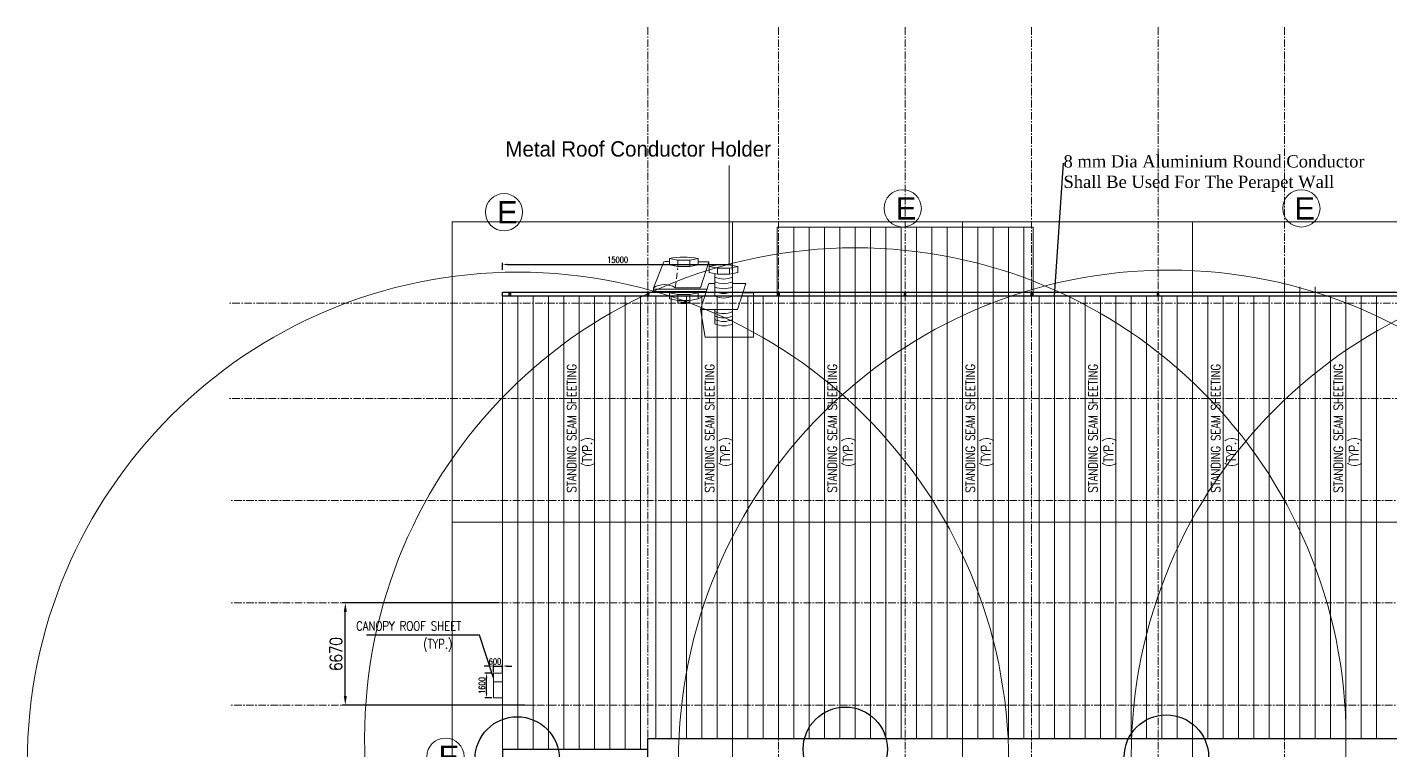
# Model space of a CAD drawing. Header units: millimetres. Extents: x 1007148 to 1143148, y 49250 to 138797.
# Drawn here: x 1007148 to 1096066, y 91610 to 138797 of the extents above; entities that cross this region are included whole.
import ezdxf
from ezdxf import colors
from ezdxf.entities.mleader import LeaderData, LeaderLine
from ezdxf.math import Vec2, Vec3

# ---------------------------------------------------------------- set-up
doc = ezdxf.new("R2010")
doc.units = ezdxf.units.MM
doc.header["$LTSCALE"] = 790
doc.header["$MEASUREMENT"] = 0
doc.header["$PDMODE"] = 3
doc.linetypes.add('CENTER', pattern=[2, 1.25, -0.25, 0.25, -0.25])
doc.linetypes.add('DASHED', pattern=[0.75, 0.5, -0.25])
for name, color, linetype in [('A- Wall', 8, 'Continuous'), ('A-GRIDS', 8, 'CENTER'), ('ha', 5, 'Continuous'), ('PIPE', 4, 'Continuous'), ('text', 6, 'Continuous')]:
    doc.layers.add(name, color=color, linetype=linetype)
for name, color, linetype, lineweight in [('BRICK WALL', 41, 'Continuous', 15), ('CENTER', 8, 'CENTER', 9), ('HATECH', 140, 'Continuous', 9), ('Parapet', 240, 'Continuous', 0)]:
    doc.layers.add(name, color=color, linetype=linetype, lineweight=lineweight)
doc.styles.add('Dim', font='arial.ttf')
doc.styles.add('ROMANS', font='romans.shx')
doc.styles.add('T02', font='SIMPLEX.SHX', dxfattribs={"width": 0.8})
doc.dimstyles.new('DIM-200', dxfattribs={"dimscale": 200, "dimtxt": 2, "dimasz": 1.5, "dimexe": 0.5, "dimexo": 0.5, "dimgap": 0.5, "dimtad": 1, "dimdec": 0, "dimzin": 0, "dimdsep": 46, "dimtxsty": 'T02', "dimcen": 1, "dimclrd": 3, "dimclre": 3, "dimclrt": 2, "dimadec": 0, "dimazin": 0, "dimtfac": 1, "dimtdec": 0, "dimtmove": 2, "dimatfit": 3, "dimfxl": 1, "dimtolj": 1, "dimtzin": 0, "dimlwd": -1, "dimlwe": -1, "dimarcsym": 0})
doc.dimstyles.new('DIM-400', dxfattribs={"dimscale": 400, "dimtxt": 2, "dimasz": 1.5, "dimexe": 0.5, "dimexo": 0.5, "dimgap": 0.5, "dimtad": 1, "dimdec": 0, "dimzin": 0, "dimdsep": 46, "dimtxsty": 'T02', "dimcen": 1, "dimclrd": 3, "dimclre": 3, "dimclrt": 2, "dimadec": 0, "dimazin": 0, "dimtfac": 1, "dimtdec": 0, "dimtmove": 2, "dimatfit": 3, "dimfxl": 1, "dimtolj": 1, "dimtzin": 0, "dimlwd": -1, "dimlwe": -1, "dimarcsym": 0})

# ---------------------------------------------------------------- blocks, each defined once
blk = doc.blocks.new('*D161')
at = {"color": 3, "transparency": 16777216}
for p, q in [((1037948.027601114, 101250.8138611485), (1027688.393713116, 101250.8138611485)), ((1027888.393713116, 95180.81386114852), (1027888.393713116, 100650.8138611485)), ((1039606.009862368, 94580.81386114852), (1027688.393713116, 94580.81386114852))]:
    blk.add_line(p, q, dxfattribs=at)
for points in [[(1027788.393713116, 100650.8138611485), (1027988.393713116, 100650.8138611485), (1027888.393713116, 101250.8138611485)], [(1027788.393713116, 95180.81386114852), (1027988.393713116, 95180.81386114852), (1027888.393713116, 94580.81386114852)]]:
    blk.add_solid(points, dxfattribs=at)
at = {"layer": 'DEFPOINTS', "color": 0, "transparency": 16777216}
for p in [(1027888.393713116, 101250.8138611485), (1038148.027601114, 101250.8138611485), (1039806.009862368, 94580.81386114852)]:
    blk.add_point(p, dxfattribs=at)
at = {"color": 2, "transparency": 16777216, "insert": (1027288.393713116, 97915.81386114823), "char_height": 800, "attachment_point": 5, "rotation": 90, "style": 'T02'}
blk.add_mtext('\\A1;6670', dxfattribs=at)
blk = doc.blocks.new('*D154')
at = {"color": 3, "transparency": 16777216}
for p, q in [((1037248.027601113, 97133.18226086145), (1036948.027601113, 97133.18226086145)), ((1037548.027601113, 96737.07033218662), (1037548.027601113, 97233.18226086145)), ((1037548.027601113, 97133.18226086145), (1038148.027601113, 97133.18226086145)), ((1038148.027601113, 96737.07033218659), (1038148.027601113, 97233.18226086145)), ((1038448.027601113, 97133.18226086145), (1038748.027601113, 97133.18226086145))]:
    blk.add_line(p, q, dxfattribs=at)
for points in [[(1037248.027601113, 97183.18226086145), (1037248.027601113, 97083.18226086145), (1037548.027601113, 97133.18226086145)], [(1038448.027601113, 97183.18226086145), (1038448.027601113, 97083.18226086145), (1038148.027601113, 97133.18226086145)]]:
    blk.add_solid(points, dxfattribs=at)
at = {"layer": 'DEFPOINTS', "color": 0, "transparency": 16777216}
for p in [(1038148.027601113, 97133.18226086145), (1037548.027601113, 96637.07033218662), (1038148.027601113, 96637.07033218659)]:
    blk.add_point(p, dxfattribs=at)
at = {"color": 2, "transparency": 16777216, "insert": (1037648.539614064, 97428.24544223823), "char_height": 400, "attachment_point": 5, "style": 'T02'}
blk.add_mtext('\\A1;600', dxfattribs=at)
blk = doc.blocks.new('*D155')
at = {"color": 3, "transparency": 16777216}
for p, q in [((1037448.027601114, 96660.75912587148), (1036996.839236231, 96660.75912587148)), ((1037096.839236231, 95360.80905626145), (1037096.839236231, 96360.75912587148)), ((1037448.027601114, 95060.80905626145), (1036996.839236231, 95060.80905626145))]:
    blk.add_line(p, q, dxfattribs=at)
for points in [[(1037046.839236231, 96360.75912587148), (1037146.839236231, 96360.75912587148), (1037096.839236231, 96660.75912587148)], [(1037046.839236231, 95360.80905626145), (1037146.839236231, 95360.80905626145), (1037096.839236231, 95060.80905626145)]]:
    blk.add_solid(points, dxfattribs=at)
at = {"layer": 'DEFPOINTS', "color": 0, "transparency": 16777216}
for p in [(1037096.839236231, 96660.75912587148), (1037548.027601114, 96660.75912587148), (1037548.027601114, 95060.80905626145)]:
    blk.add_point(p, dxfattribs=at)
at = {"color": 2, "transparency": 16777216, "insert": (1036796.839236231, 95860.78409106616), "char_height": 400, "attachment_point": 5, "rotation": 90, "style": 'T02'}
blk.add_mtext('\\A1;1600', dxfattribs=at)
blk = doc.blocks.new('*D164')
at = {"color": 3, "transparency": 16777216}
for p, q in [((1038148.027601113, 122979.8138611373), (1038148.027601113, 123428)), ((1038448.027601113, 123328), (1052848.027601113, 123328)), ((1053148.027601113, 122979.8138611373), (1053148.027601113, 123428))]:
    blk.add_line(p, q, dxfattribs=at)
at = {"color": 3, "lineweight": 20, "transparency": 16777216}
for points in [[(1038448.027601113, 123378), (1038448.027601113, 123278), (1038148.027601113, 123328)], [(1052848.027601113, 123378), (1052848.027601113, 123278), (1053148.027601113, 123328)]]:
    blk.add_solid(points, dxfattribs=at)
at = {"layer": 'DEFPOINTS', "color": 0, "lineweight": 20, "transparency": 16777216}
for p in [(1038148.027601113, 122879.8138611373), (1053148.027601113, 123328), (1053148.027601113, 122879.8138611373)]:
    blk.add_point(p, dxfattribs=at)
at = {"color": 2, "lineweight": 20, "transparency": 16777216, "insert": (1045648.027601113, 123628), "char_height": 400, "attachment_point": 5, "style": 'T02'}
blk.add_mtext('\\A1;15000', dxfattribs=at)

msp = doc.modelspace()

# ---------------------------------------------------------------- hatches: boundary and pattern name
at = {"layer": 'A- Wall'}
h = msp.add_hatch(color=1, dxfattribs=at)
h.dxf.hatch_style = 1
edge = h.paths.add_edge_path()
edge.add_arc((1060533.351694027, 91712.88055951522), 322.2403844019232, -1.272221872585407e-14, 360)

# ---------------------------------------------------------------- linework, layer by layer
at = {"color": 0, "lineweight": 20}
for p, q in [((1052916.527601113, 123328), (1052916.527601113, 129787)), ((1049025.736867399, 123705.3653544013), (1049025.736867399, 123311.6668471975)), ((1049025.736867399, 123705.3653544013), (1049567.376470017, 123595.8694778613)), ((1049567.376470017, 123595.8694778613), (1050348.203731832, 123595.8694778613)), ((1049567.376470017, 123595.8694778613), (1049567.376470017, 123202.1709706575)), ((1050348.203731832, 123595.8694778613), (1050891.78992781, 123705.3653544013)), ((1050348.203731832, 123595.8694778613), (1050348.203731832, 123202.1709706575)), ((1050891.78992781, 123705.3653544013), (1050891.78992781, 123311.6668471975)), ((1047985.60361883, 121809.9839704787), (1048655.546161332, 123497.1425245229)), ((1049025.736867399, 123311.6668471975), (1049567.376470017, 123202.1709706575)), ((1049567.376470017, 123202.1709706575), (1050348.203731832, 123202.1709706575)), ((1050348.203731832, 123202.1709706575), (1050891.78992781, 123311.6668471975)), ((1051605.402296532, 123497.1425245229), (1050891.78992781, 123497.1425245229)), ((1051605.402296532, 123497.1425245229), (1051052.998466629, 121809.9839704787)), ((1051052.998466629, 121809.9839704787), (1051605.402296532, 123497.1425245229)), ((1051605.402296532, 123497.1425245229), (1051610.51257358, 123194.6955410339)), ((1051610.51257358, 123194.6955410339), (1051610.51257358, 122800.9970338301)), ((1051610.51257358, 123194.6955410339), (1052152.152176198, 123085.1996644939)), ((1051610.51257358, 122800.9970338301), (1052152.152176198, 122691.5011572901)), ((1051984.7317781, 122725.3462512452), (1051984.7317781, 121260.8138611373)), ((1052152.152176198, 123085.1996644939), (1052932.979438013, 123085.1996644939)), ((1052152.152176198, 123085.1996644939), (1052152.152176198, 122691.5011572901)), ((1052932.979438013, 123085.1996644939), (1053476.565633992, 123194.6955410339)), ((1052932.979438013, 123085.1996644939), (1052932.979438013, 122691.5011572901)), ((1052932.979438013, 122691.5011572901), (1053476.565633992, 122800.9970338301)), ((1053148.027601113, 122734.8188266702), (1053148.027601113, 121260.8138611373)), ((1053476.565633992, 123194.6955410339), (1053476.565633992, 122800.9970338301)), ((1051594.154572838, 122084.0066389647), (1051041.750742935, 120396.8480849205)), ((1051594.154572838, 122084.0066389647), (1051041.750742935, 120396.8480849205)), ((1051984.7317781, 122084.0066389647), (1051594.154572838, 122084.0066389647)), ((1052152.152176198, 122691.5011572901), (1052932.979438013, 122691.5011572901)), ((1054016.914256446, 122084.0066389647), (1053148.027601113, 122084.0066389647)), ((1054016.914256446, 122084.0066389647), (1053464.510426543, 120396.8480849205)), ((1053464.510426543, 120396.8480849205), (1054016.914256446, 122084.0066389647)), ((1047985.60361883, 121809.9839704787), (1047985.60361883, 121563.0964354036)), ((1047985.60361883, 121712.9723536212), (1051472.671763912, 121712.9723536212)), ((1047985.60361883, 121563.0964354036), (1051423.599890356, 121563.0964354036)), ((1047985.60361883, 121563.0964354036), (1049206.403429227, 121563.0964354036)), ((1049025.736867399, 121479.0197007937), (1049206.403429227, 121563.0964354036)), ((1049025.736867399, 121479.0197007937), (1049025.736867399, 121085.3211935899)), ((1049025.736867399, 121479.0197007937), (1049567.376470017, 121369.5238242537)), ((1049025.736867399, 121085.3211935899), (1049567.376470017, 120975.8253170499)), ((1051052.998466629, 121809.9839704787), (1049407.315893705, 121809.9839704787)), ((1049407.315893705, 121809.9839704787), (1051052.998466629, 121809.9839704787)), ((1049567.376470017, 121369.5238242537), (1050348.203731832, 121369.5238242537)), ((1049567.376470017, 121369.5238242537), (1049567.376470017, 120975.8253170499)), ((1049567.376470017, 120975.8253170499), (1050348.203731832, 120975.8253170499)), ((1049567.376470017, 120975.8253170499), (1049567.376470017, 120801.9067344373)), ((1050348.203731832, 121369.5238242537), (1050891.78992781, 121479.0197007937)), ((1050348.203731832, 121369.5238242537), (1050348.203731832, 120975.8253170499)), ((1050348.203731832, 120975.8253170499), (1050891.78992781, 121085.3211935899)), ((1050348.203731832, 120975.8253170499), (1050348.203731832, 120801.9067344373)), ((1050891.78992781, 121479.0197007937), (1050891.78992781, 121563.0964354036)), ((1050891.78992781, 121479.0197007937), (1050891.78992781, 121085.3211935899)), ((1050891.78992781, 121085.3211935899), (1051323.365624914, 121302.0086491652)), ((1051323.365624914, 121302.0086491652), (1051338.115397678, 121302.0086491652)), ((1054514.20424025, 121481.1286489863), (1053819.52195456, 121481.1286489863)), ((1054514.20424025, 118591.0260459086), (1054514.20424025, 121481.1286489863)), ((1051041.750742935, 120396.8480849205), (1053464.510426543, 120396.8480849205)), ((1051041.750742935, 120396.8480849205), (1051353.172092702, 118591.0260459086)), ((1051041.750742935, 120396.8480849205), (1053464.510426543, 120396.8480849205)), ((1051984.7317781, 120396.8480849205), (1051984.7317781, 119453.4452601175)), ((1053148.027601113, 120396.8480849205), (1053148.027601113, 119453.4452601175)), ((1051353.172092702, 118591.0260459086), (1054514.20424025, 118591.0260459086))]:
    msp.add_line(p, q, dxfattribs=at)
at = {"color": 3, "lineweight": 20}
for p, q in [((1053148.027601113, 126113), (1053148.027601113, 56937)), ((1068148.027601113, 126113), (1068148.027601113, 56937)), ((1083148.027601113, 126113), (1083148.027601113, 56937)), ((1064148.027601113, 121510.8138611372), (1064148.027601113, 121862)), ((1038148.027601113, 121510.8138611373), (1122148.027601117, 121510.8138611373)), ((1038148.027601113, 61260.81386114104), (1038148.027601113, 121510.8138611373)), ((1038148.027601113, 121510.8138611373), (1038148.027601113, 106510.8138611373)), ((1038148.027601113, 121510.8138611373), (1053148.027601113, 121510.8138611373)), ((1038148.027601113, 121510.8138611373), (1064148.027601113, 121510.8138611372)), ((1053148.027601113, 121510.8138611373), (1068148.027601113, 121510.8138611373)), ((1053148.027601113, 121510.8138611373), (1068148.027601113, 121510.8138611373)), ((1058148.027601113, 121510.8138611373), (1078148.027601113, 121510.8138611373)), ((1064148.027601113, 121510.8138611373), (1090148.027601113, 121510.8138611372)), ((1068148.027601113, 121510.8138611373), (1083148.027601113, 121510.8138611373)), ((1068148.027601113, 121510.8138611373), (1083148.027601113, 121510.8138611373)), ((1078148.027601113, 121510.8138611373), (1098148.027601113, 121510.8138611373)), ((1083148.027601113, 121510.8138611373), (1098148.027601113, 121510.8138611373)), ((1083148.027601113, 121510.8138611373), (1098148.027601113, 121510.8138611374)), ((1090148.027601113, 121260.8138611373), (1116148.027601113, 121260.8138611373)), ((1034847.5, 106510.8138611373), (1127782, 106510.8138611373))]:
    msp.add_line(p, q, dxfattribs=at)
at = {"color": 0, "linetype": 'DASHED', "lineweight": 20}
msp.add_line((1049407.315893705, 121809.9839704787), (1049567.376470017, 123096.1403336374), dxfattribs=at)
at = {"color": 30, "lineweight": 20, "true_color": 0xf26722}
msp.add_lwpolyline([(1034847.5, 126113), (1127782, 126113), (1127782, 56937), (1034847.5, 56937)], close=True, dxfattribs=at)
at = {"color": 7}
msp.add_lwpolyline([(1047628.024581906, 91696.30794042308), (1038148.027601113, 91696.30794042308), (1038148.027601113, 90825.31978185434), (1047628.024581906, 90825.31978185434)], close=True, dxfattribs=at)
at = {"color": 4}
msp.add_lwpolyline([(1047628.024581906, 92412.47720513173), (1113898.027601117, 92412.47720513173), (1113898.027601117, 90109.15051714663), (1047628.024581906, 90109.15051714663)], close=True, dxfattribs=at)
at = {"color": 0, "lineweight": 20}
for centre in [(1061148.027601113, 92412.47720513173), (1039148.027601113, 90825.31978185434), (1081617.527601109, 90960.47272486679, 9.524076104999996e-07), (1111148.027601113, 91260.81386113871)]:
    msp.add_circle(centre, 32000, dxfattribs=at)
at = {"color": 1}
for centre in [(1060495, 91708.50000000001, 9.524076104999996e-07), (1039099, 91075.00000000001, 9.524076104999996e-07), (1081435.5, 91197.50000000001, 9.524076104999996e-07)]:
    msp.add_circle(centre, 2750, dxfattribs=at)
at = {"color": 0, "lineweight": 20}
for centre, radius, start, end in [((1049958.763397604, 119545.8009415154), 4262.923247140945, 77.35732151593135, 102.6426784840687), ((1048840.641514365, 122957.050334094), 570.9289481859867, 71.08286576788498, 108.917134232115), ((1052543.539103786, 119035.131128148), 4262.923247140945, 77.35732151593135, 102.6426784840687), ((1048696.459756268, 120688.933415991), 1327.430146504653, 57.62128958310335, 122.3787104168967), ((1052566.379689606, 123760.8574576525), 1387.629202710697, 245.218012972513, 294.781987027487), ((1052566.379689606, 123461.1056212173), 1387.629202710697, 245.218012972513, 294.781987027487), ((1052566.379689606, 123127.1888240627), 1387.629202710697, 245.218012972513, 294.781987027487), ((1052566.379689606, 122820.6883534114), 1387.629202710697, 245.218012972513, 294.781987027487), ((1052566.379689606, 122520.6553238839), 1387.629202710697, 245.218012972513, 294.781987027487), ((1049957.790100924, 123577.8915697144), 2717.984967554454, 261.7414191101306, 278.2585808898694), ((1049957.790100924, 123491.705886912), 2717.984967554454, 261.7414191101306, 278.2585808898694), ((1052566.379689606, 121507.235419088), 1387.629202710697, 245.218012972513, 294.781987027487), ((1052566.379689606, 121230.1196265862), 1387.629202710697, 245.218012972513, 294.781987027487), ((1052566.379689606, 120996.3075703049), 1387.629202710697, 245.218012972513, 294.781987027487), ((1052566.379689606, 120713.286722864), 1387.629202710697, 245.218012972513, 294.781987027487)]:
    msp.add_arc(centre, radius, start, end, dxfattribs=at)
at = {"layer": 'BRICK WALL', "color": 1}
for points in [[(1056048.034549262, 125760.8138611373), (1072748.027601117, 125760.8138611373), (1072748.027601117, 121260.8138611373), (1056048.034549262, 121260.8138611373)], [(1056048.034549262, 125760.8138611373), (1072748.027601117, 125760.8138611373), (1072748.027601117, 121260.8138611373), (1056048.034549262, 121260.8138611373)], [(1038148.027601113, 121260.8138611373), (1122148.027601117, 121260.8138611373), (1122148.027601117, 61260.81386114104), (1038148.027601113, 61260.81386114104)], [(1037548.027601113, 95060.80905626142), (1037548.027601113, 96660.75912587145), (1038148.027601113, 96660.75912587142), (1038148.027601113, 95060.80905626141)]]:
    msp.add_lwpolyline(points, close=True, dxfattribs=at)
at = {"layer": 'CENTER', "ltscale": 0.5}
for p, q in [((1047628.024581906, 138796.5361382031), (1047628.024581906, 80667.78704114683)), ((1056148.02527349, 138796.5361382031), (1056148.081322635, 56388.05190092657)), ((1064398.027601119, 138796.5361382031), (1064398.027601119, 56602.66473362787)), ((1072648.027601117, 138796.5361382031), (1072648.027601117, 60660.81386114104)), ((1080898.02760113, 138796.5361382031), (1080898.02760113, 60242.38624532038)), ((1089148.027601117, 138796.5361382031), (1089148.027601117, 60242.38624532038)), ((1122919.572662282, 120800.8138611259), (1020333.239848921, 120800.8138611259)), ((1122919.572662282, 114590.8138611483), (1020333.239848921, 114590.8138611483)), ((1127782.080321461, 107920.8138611483), (1020333.239848921, 107920.8138611485)), ((1127782.080321461, 101250.8138611483), (1020333.239848921, 101250.8138611485)), ((1127782.080321461, 94580.81386114826), (1020333.239848921, 94580.81386114849))]:
    msp.add_line(p, q, dxfattribs=at)
at = {"layer": 'ha', "color": 40}
msp.add_lwpolyline([(1038148.027601113, 121510.8138611373), (1122148.027601117, 121510.8138611373), (1122148.027601117, 121260.8138611373), (1038148.027601113, 121260.8138611373)], close=True, dxfattribs=at)
at = {"layer": 'HATECH'}
for p, q in [((1057148.027601113, 92412.47720513173), (1057148.027601113, 125760.8138611373)), ((1058148.027601113, 92412.47720513173), (1058148.027601113, 125760.8138611373)), ((1059148.027601113, 92412.47720513173), (1059148.027601113, 125760.8138611373)), ((1060148.027601113, 92412.47720513173), (1060148.027601113, 125760.8138611373)), ((1061148.027601113, 92412.47720513173), (1061148.027601113, 125760.8138611373)), ((1062148.027601113, 92412.47720513173), (1062148.027601113, 125760.8138611373)), ((1063148.027601113, 92412.47720513173), (1063148.027601113, 125760.8138611373)), ((1064148.027601113, 92412.47720513173), (1064148.027601113, 125760.8138611373)), ((1065148.027601113, 92412.47720513173), (1065148.027601113, 125760.8138611373)), ((1066148.027601113, 92412.47720513173), (1066148.027601113, 125760.8138611373)), ((1067148.027601113, 92412.47720513173), (1067148.027601113, 125760.8138611373)), ((1068148.027601113, 92412.47720513173), (1068148.027601113, 125760.8138611373)), ((1069148.027601113, 92412.47720513173), (1069148.027601113, 125760.8138611373)), ((1070148.027601113, 92412.47720513173), (1070148.027601113, 125760.8138611373)), ((1071148.027601113, 92412.47720513173), (1071148.027601113, 125760.8138611373)), ((1072148.027601113, 92412.47720513173), (1072148.027601113, 125760.8138611373)), ((1089148.027601113, 92412.47720513173), (1089148.027601113, 122260.8138611373)), ((1090148.027601113, 92412.47720513173), (1090148.027601113, 121860.8138611373)), ((1091148.027601113, 92412.47720513173), (1091148.027601113, 121860.8138611373)), ((1039148.027601113, 91696.30794042308), (1039148.027601113, 121260.8138611373)), ((1040148.027601113, 91696.30794042308), (1040148.027601113, 121260.8138611373)), ((1041148.027601113, 91696.30794042308), (1041148.027601113, 121260.8138611373)), ((1042148.027601113, 91696.30794042308), (1042148.027601113, 121260.8138611373)), ((1043148.027601113, 91696.30794042308), (1043148.027601113, 121260.8138611373)), ((1044148.027601113, 91696.30794042308), (1044148.027601113, 121260.8138611373)), ((1045148.027601113, 91696.30794042308), (1045148.027601113, 121260.8138611373)), ((1046148.027601113, 91696.30794042308), (1046148.027601113, 121260.8138611373)), ((1047148.027601113, 91696.30794042308), (1047148.027601113, 121260.8138611373)), ((1048148.027601113, 92412.47720513173), (1048148.027601113, 121260.8138611373)), ((1049148.027601113, 92412.47720513173), (1049148.027601113, 121260.8138611373)), ((1050148.027601113, 92412.47720513173), (1050148.027601113, 121260.8138611373)), ((1051148.027601113, 92412.47720513173), (1051148.027601113, 121260.8138611373)), ((1052148.027601113, 92412.47720513173), (1052148.027601113, 121260.8138611373)), ((1053148.027601113, 92412.47720513173), (1053148.027601113, 121260.8138611373)), ((1054148.027601113, 92412.47720513173), (1054148.027601113, 121260.8138611373)), ((1055148.027601113, 92412.47720513173), (1055148.027601113, 121260.8138611373)), ((1056148.027601113, 92412.47720513173), (1056148.027601113, 121260.8138611373)), ((1073148.027601113, 92412.47720513173), (1073148.027601113, 121260.8138611373)), ((1074148.027601113, 92412.47720513173), (1074148.027601113, 121260.8138611373)), ((1075148.027601113, 92412.47720513173), (1075148.027601113, 121260.8138611373)), ((1076148.027601113, 92412.47720513173), (1076148.027601113, 121260.8138611373)), ((1077148.027601113, 92412.47720513173), (1077148.027601113, 121260.8138611373)), ((1078148.027601113, 92412.47720513173), (1078148.027601113, 121260.8138611373)), ((1079148.027601113, 92412.47720513173), (1079148.027601113, 121260.8138611373)), ((1080148.027601113, 92412.47720513173), (1080148.027601113, 121260.8138611373)), ((1081148.027601113, 92412.47720513173), (1081148.027601113, 121260.8138611373)), ((1082148.027601113, 92412.47720513173), (1082148.027601113, 121260.8138611373)), ((1083148.027601113, 92412.47720513173), (1083148.027601113, 121260.8138611373)), ((1084148.027601113, 92412.47720513173), (1084148.027601113, 121260.8138611373)), ((1085148.027601113, 92412.47720513173), (1085148.027601113, 121260.8138611373)), ((1086148.027601113, 92412.47720513173), (1086148.027601113, 121260.8138611373)), ((1087148.027601113, 92412.47720513173), (1087148.027601113, 121260.8138611373)), ((1088148.027601113, 92412.47720513173), (1088148.027601113, 121260.8138611373)), ((1092148.027601113, 92412.47720513173), (1092148.027601113, 121260.8138611373)), ((1093148.027601113, 92412.47720513173), (1093148.027601113, 121260.8138611373)), ((1094148.027601113, 92412.47720513173), (1094148.027601113, 121260.8138611373)), ((1095148.027601113, 92412.47720513173), (1095148.027601113, 121260.8138611373)), ((1038148.027601113, 96110.80905626142), (1037548.027601113, 96110.80905626144))]:
    msp.add_line(p, q, dxfattribs=at)
at = {"layer": 'Parapet', "color": 3, "linetype": 'Continuous', "lineweight": 20, "ltscale": 10000000}
for centre in [(1064238.340902097, 126984.8409020969), (1090238.340902097, 126984.8409020968), (1038238.340902097, 126734.8409020969), (1034420.840902097, 91217.34090209682)]:
    msp.add_circle(centre, 1216.340902096853, dxfattribs=at)
at = {"layer": 'PIPE'}
for points in [[(1038563.021854259, 121330.8141100458), (1038673.021854259, 121330.8141100458), (1038673.021854259, 121440.8141100458), (1038563.021854259, 121440.8141100458)], [(1047573.024873471, 121330.8141100458), (1047683.024873471, 121330.8141100458), (1047683.024873471, 121440.8141100458), (1047573.024873471, 121440.8141100458)], [(1056093.037077777, 121330.8141100458), (1056203.037077777, 121330.8141100458), (1056203.037077777, 121440.8141100458), (1056093.037077777, 121440.8141100458)], [(1064343.027601119, 121330.8138611374), (1064453.027601119, 121330.8138611374), (1064453.027601119, 121440.8138611374), (1064343.027601119, 121440.8138611374)], [(1072593.027601117, 121330.8138611374), (1072703.027601117, 121330.8138611374), (1072703.027601117, 121440.8138611374), (1072593.027601117, 121440.8138611374)], [(1080843.02760113, 121330.8138611374), (1080953.02760113, 121330.8138611374), (1080953.02760113, 121440.8138611374), (1080843.02760113, 121440.8138611374)]]:
    msp.add_lwpolyline(points, close=True, dxfattribs=at)

# ---------------------------------------------------------------- texts
at = {"color": 5, "lineweight": 200, "insert": (1038328.967180354, 131361), "char_height": 1000, "attachment_point": 1}
msp.add_mtext_dynamic_manual_height_columns('{\\C0;Metal Roof Conductor Holder}', width=30420.56824891083, gutter_width=12.5, heights=[0], dxfattribs=at)
at = {"layer": 'Parapet', "color": 3, "linetype": 'Continuous', "lineweight": 20, "ltscale": 10000000, "char_height": 1456.751060113476, "attachment_point": 1, "style": 'Dim'}
for insert in [(1037778.007567101, 127457.3894279131), (1063778.007567101, 127707.3894279131), (1089778.007567101, 127707.3894279131), (1033960.507567101, 91939.88942791309)]:
    msp.add_mtext_dynamic_manual_height_columns('E', width=233.0801696181562, gutter_width=3350.527438260995, heights=[0], dxfattribs=dict(at, insert=insert))
at = {"layer": 'text', "linetype": 'Continuous', "style": 'ROMANS', "width": 0.8}
for s, p in [('STANDING SEAM SHEETING', (1042950.175255847, 108442.2523291452, 0.01107068532232721)), ('STANDING SEAM SHEETING', (1051950.175255847, 108442.2523291452, 0.01107068532232721)), ('STANDING SEAM SHEETING', (1059950.175255847, 108442.2523291452, 0.01107068532232721)), ('STANDING SEAM SHEETING', (1068950.175255847, 108442.2523291452, 0.01107068532232721)), ('STANDING SEAM SHEETING', (1076950.175255847, 108442.2523291452, 0.01107068532232721)), ('STANDING SEAM SHEETING', (1084950.175255847, 108442.2523291452, 0.01107068532232721)), ('STANDING SEAM SHEETING', (1092950.175255847, 108442.2523291452, 0.01107068532232721)), ('(TYP.)', (1043964.714953738, 110133.2285460805)), ('(TYP.)', (1052964.714953738, 110133.2285460805)), ('(TYP.)', (1060964.714953738, 110133.2285460805)), ('(TYP.)', (1069964.714953738, 110133.2285460805)), ('(TYP.)', (1077964.714953738, 110133.2285460805)), ('(TYP.)', (1085964.714953738, 110133.2285460805)), ('(TYP.)', (1093964.714953738, 110133.2285460805))]:
    msp.add_text(s, height=600, rotation=90, dxfattribs=at).set_placement(p)
for s, p in [('CANOPY ROOF SHEET', (1028598.41933256, 99449.30379156402, 0.01107068532232721)), ('(TYP.)', (1032964.032719682, 98277.9144894316))]:
    msp.add_text(s, height=600, dxfattribs=at).set_placement(p)

# ---------------------------------------------------------------- dimensions: what is measured, and where the dimension line sits
at = {"color": 0, "lineweight": 20}
dim = msp.add_linear_dim(base=(1053148.027601113, 123328), p1=(1038148.027601113, 122879.8138611373), p2=(1053148.027601113, 122879.8138611373), dimstyle='DIM-200', override={"dimfxl": 1.5, "dimarcsym": 1}, dxfattribs=at)
dim.commit()
dim.dimension.update_dxf_attribs({"geometry": '*D164', "text_midpoint": (1045648.027601113, 123628)})
dim = msp.add_linear_dim(base=(1027888.393713116, 101250.8138611485), p1=(1039806.009862367, 94580.81386114849), p2=(1038148.027601113, 101250.8138611485), angle=90, dimstyle='DIM-400')
dim.commit()
dim.dimension.update_dxf_attribs({"geometry": '*D161', "text_midpoint": (1027288.393713116, 97915.81386114823)})
at = {"color": 7}
dim = msp.add_linear_dim(base=(1038148.027601113, 97133.18226086145), p1=(1037548.027601113, 96637.07033218662), p2=(1038148.027601113, 96637.07033218659), dimstyle='DIM-200', override={"dimarcsym": 1}, dxfattribs=at)
dim.commit()
dim.dimension.update_dxf_attribs({"geometry": '*D154', "text_midpoint": (1037648.539614064, 97428.24544223823), "dimtype": 160})
dim = msp.add_linear_dim(base=(1037096.839236231, 96660.75912587148), p1=(1037548.027601113, 95060.80905626142), p2=(1037548.027601113, 96660.75912587145), angle=90, dimstyle='DIM-200', override={"dimarcsym": 1}, dxfattribs=at)
dim.commit()
dim.dimension.update_dxf_attribs({"geometry": '*D155', "text_midpoint": (1036796.839236231, 95860.78409106616)})

# ---------------------------------------------------------------- leaders
msp.add_leader([(1037548.027601113, 96373.20074133719), (1036637.0219515, 99137.50953850389), (1029271.877961621, 99137.50953850389)], dimstyle='DIM-200', override={"dimgap": 0.5, "dimtad": 0, "dimarcsym": 1}, dxfattribs=at)
at = {"layer": 'A-GRIDS', "color": 0, "linetype": 'ByBlock', "lineweight": -2}
ml = msp.add_multileader_mtext('Standard', dxfattribs=at)
ml.set_content('{\\fTimes New Roman|b0|i0|c0|p18;\\C0;8 mm Dia Aluminium Round Conductor\\PShall Be Used For The Perapet Wall }', color=1)
ml.set_leader_properties()
ml.build(insert=Vec2(0, 0))
ml.multileader.update_dxf_attribs({"text_right_attachment_type": 6, "dogleg_length": 0.36, "arrow_head_size": 0.219085751808})
ctx = ml.context
ctx.base_point, ctx.char_height, ctx.arrow_head_size, ctx.landing_gap_size, ctx.plane_origin, ctx.plane_x_axis, ctx.plane_y_axis = Vec3(1074725.890457124, 129925.6842105263, 2.024484244187386e-05), 800, 0.219085751808, 0.109542875904, Vec3(784965.5428636414, 249796.7994665073, 2.024484244187386e-05), Vec3(1, -1.83697019872103e-16), Vec3(1.83697019872103e-16, 1)
ctx.right_attachment = 6
notes = []
notes.append((ctx, [(0, (1, 1, 0), (1074725.45228562, 129925.6842105263, 2.024484244187386e-05), (1, -1.83697019872103e-16), 0.438171503616, [(0, [(1074148.027601113, 121260.8138611373, 2.024484244187386e-05)], 0, [])])]))
ctx.mtext.insert, ctx.mtext.text_direction, ctx.mtext.flow_direction = Vec3(1074726, 130452, 2.024484244187386e-05), Vec3(1, -1.83697019872103e-16), 5
for ctx, leaders in notes:
    for number, flags, end, landing, length, lines in leaders:
        leader = LeaderData()
        leader.index, (leader.has_last_leader_line, leader.has_dogleg_vector, leader.attachment_direction) = number, flags
        leader.last_leader_point, leader.dogleg_vector, leader.dogleg_length = Vec3(end), Vec3(landing), length
        for number, points, colour, breaks in lines:
            line = LeaderLine()
            line.index, line.vertices, line.color, line.breaks = number, Vec3.list(points), colors.encode_raw_color(colour), breaks
            leader.lines.append(line)
        ctx.leaders.append(leader)

doc.saveas('drawing.dxf')
